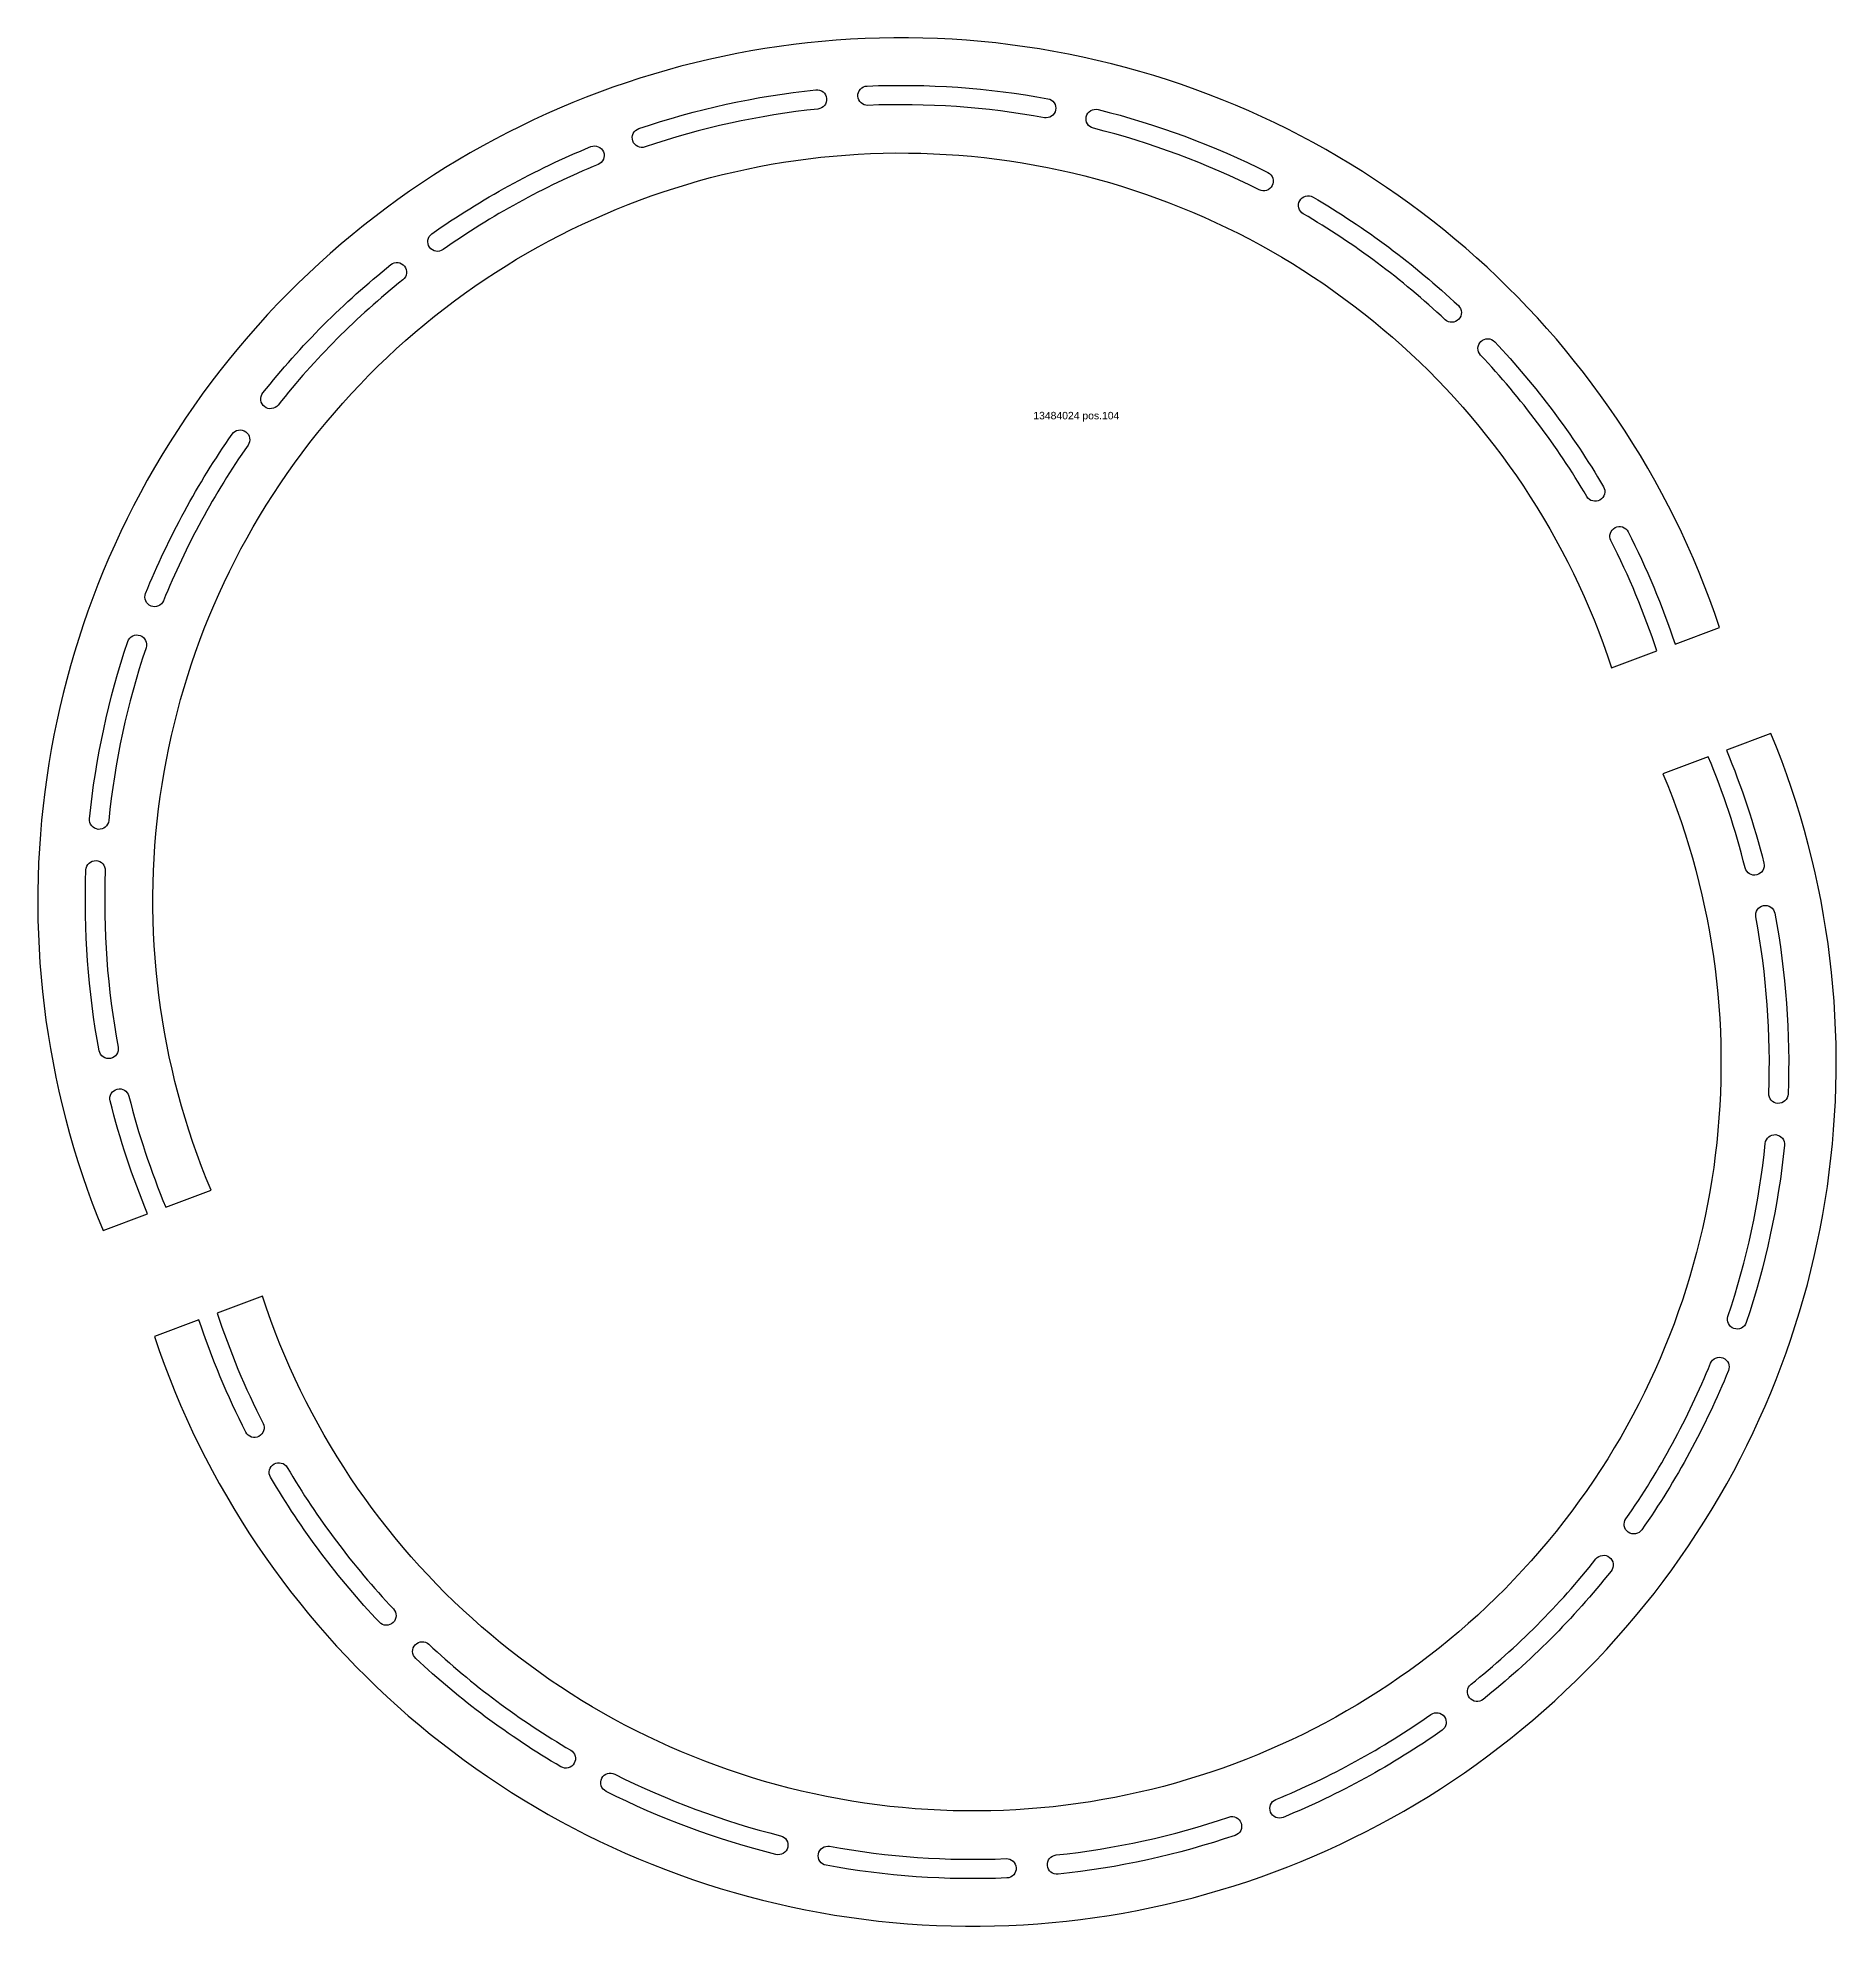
# Model space of a CAD drawing. Header units: millimetres. Extents: x 1338 to 13200, y 110 to 5670.
# Drawn here: x 1690 to 4110, y 110 to 2651 of the extents above; entities that cross this region are included whole.
import ezdxf

# ---------------------------------------------------------------- set-up
doc = ezdxf.new("R2010")
doc.units = ezdxf.units.MM
doc.layers.add('Texto', color=3, linetype='Continuous')
doc.styles.get("Standard").update_dxf_attribs({"font": 'arial.ttf'})

msp = doc.modelspace()

# ---------------------------------------------------------------- linework, layer by layer
for points in [[(1778, 1046.3), (1838, 1068.7, -0.036546), (1787.6, 1220.7, -0.417729), (1797.1, 1236.6), (1797.1, 1236.6, -0.410707), (1812.8, 1227.1, 0.036768), (1862.4, 1077.8), (1923.3, 1100.5, -1.040564), (3808, 1803.2), (3868.9, 1826, 0.037602), (3807, 1974.5, -0.410707), (3812.6, 1991.9, -0.417729), (3830.2, 1986.3, -0.03738), (3893.3, 1835.1), (3953.3, 1857.4, 1.035052)], [(2499, 2528.6, -0.055723), (2737.2, 2580.9, -0.417729), (2751.5, 2569.1), (2751.5, 2569.1, -0.410707), (2740, 2555, 0.055723), (2507.4, 2504, -0.410707), (2490.9, 2512, -0.417729)], [(2806.1, 2585.9, -0.055723), (3049.4, 2568.9, -0.417729), (3059.8, 2553.6), (3059.8, 2553.6, -0.410707), (3044.7, 2543.3, 0.055723), (2807.2, 2559.9, -0.410707), (2793.7, 2572.2, -0.417729)], [(3116.9, 2554.3, -0.055723), (3345.5, 2469.5, -0.417729), (3351.2, 2451.9), (3351.2, 2451.9, -0.410707), (3333.8, 2446.2, 0.055723), (3110.6, 2529.1, -0.410707), (3101.1, 2544.7, -0.417729)], [(2220.5, 2387.2, -0.055723), (2434.4, 2504.4, -0.417729), (2451.4, 2497.2), (2451.4, 2497.2, -0.410707), (2444.2, 2480.4, 0.055723), (2235.5, 2365.9, -0.410707), (2217.4, 2369, -0.417729)], [(3406.2, 2436.5, -0.055723), (3601.7, 2290.6, -0.417729), (3602.2, 2272.1), (3602.2, 2272.1, -0.410707), (3583.9, 2271.6, 0.055723), (3393.1, 2414, -0.410707), (3388.3, 2431.7, -0.417729)], [(1993.1, 2173, -0.055723), (2165.3, 2345.7, -0.417729), (2183.7, 2343.6), (2183.7, 2343.6, -0.410707), (2181.5, 2325.4, 0.055723), (2013.5, 2156.8, -0.410707), (1995.3, 2154.6, -0.417729)], [(3650.6, 2241.9, -0.055723), (3797, 2046.9, -0.417729), (3792.3, 2029), (3792.3, 2029, -0.410707), (3774.6, 2033.7, 0.055723), (3631.6, 2224, -0.410707), (3632.1, 2242.3, -0.417729)], [(1835.3, 1903.4, -0.055723), (1951.8, 2117.7, -0.417729), (1970.1, 2120.8), (1970.1, 2120.8, -0.410707), (1973.1, 2102.8, 0.055723), (1859.4, 1893.6, -0.410707), (1842.6, 1886.4, -0.417729)], [(1759.8, 1600.3, -0.055723), (1811.3, 1838.7, -0.417729), (1827.9, 1846.8), (1827.9, 1846.8, -0.410707), (1835.9, 1830.4, 0.055723), (1785.7, 1597.7, -0.410707), (1771.6, 1586, -0.417729)], [(4022.4, 1715), (3962.4, 1692.6, -0.036546), (4012.8, 1540.6, -0.417729), (4003.2, 1524.7), (4003.2, 1524.7, -0.410707), (3987.6, 1534.2, 0.036768), (3938, 1683.6), (3877, 1660.8, -1.040564), (1992.4, 958.1), (1931.5, 935.3, 0.037602), (1993.3, 786.8, -0.410707), (1987.8, 769.4, -0.417729), (1970.2, 775, -0.03738), (1907.1, 926.2), (1847.1, 903.9, 1.035052)], [(1772.8, 1288.2, -0.055723), (1755, 1531.4, -0.417729), (1768.6, 1543.9), (1768.6, 1543.9, -0.410707), (1781, 1530.4, 0.055723), (1798.3, 1293, -0.410707), (1788.1, 1277.8, -0.417729)], [(4027.6, 1473.1, -0.055723), (4045.4, 1229.9, -0.417729), (4031.7, 1217.4), (4031.7, 1217.4, -0.410707), (4019.4, 1230.9, 0.055723), (4002, 1468.3, -0.410707), (4012.3, 1483.5, -0.417729)], [(4040.6, 1161, -0.055723), (3989.1, 922.6, -0.417729), (3972.5, 914.5), (3972.5, 914.5, -0.410707), (3964.5, 930.9, 0.055723), (4014.7, 1163.6, -0.410707), (4028.8, 1175.3, -0.417729)], [(3965.1, 857.9, -0.055723), (3848.5, 643.7, -0.417729), (3830.3, 640.5), (3830.3, 640.5, -0.410707), (3827.2, 658.5, 0.055723), (3941, 867.7, -0.410707), (3957.8, 874.9, -0.417729)], [(2149.8, 519.4, -0.055723), (2003.4, 714.4, -0.417729), (2008.1, 732.3), (2008.1, 732.3, -0.410707), (2025.8, 727.6, 0.055723), (2168.7, 537.3, -0.410707), (2168.3, 519, -0.417729)], [(3807.3, 588.3, -0.055723), (3635.1, 415.6, -0.417729), (3616.7, 417.7), (3616.7, 417.7, -0.410707), (3618.8, 435.9, 0.055723), (3786.9, 604.5, -0.410707), (3805.1, 606.7, -0.417729)], [(2394.2, 324.9, -0.055723), (2198.7, 470.7, -0.417729), (2198.2, 489.2), (2198.2, 489.2, -0.410707), (2216.5, 489.7, 0.055723), (2407.3, 347.3, -0.410707), (2412, 329.6, -0.417729)], [(3579.9, 374.1, -0.055723), (3366, 256.9, -0.417729), (3349, 264.1), (3349, 264.1, -0.410707), (3356.1, 280.9, 0.055723), (3564.9, 395.4, -0.410707), (3582.9, 392.3, -0.417729)], [(2683.5, 207, -0.055723), (2454.8, 291.9, -0.417729), (2449.2, 309.5), (2449.2, 309.5, -0.410707), (2466.5, 315.1, 0.055723), (2689.8, 232.2, -0.410707), (2699.3, 216.6, -0.417729)], [(3301.3, 232.7, -0.055723), (3063.1, 180.4, -0.417729), (3048.8, 192.2), (3048.8, 192.2, -0.410707), (3060.4, 206.3, 0.055723), (3293, 257.3, -0.410707), (3309.4, 249.3, -0.417729)], [(2994.3, 175.4, -0.055723), (2751, 192.4, -0.417729), (2740.6, 207.7), (2740.6, 207.7, -0.410707), (2755.7, 218, 0.055723), (2993.2, 201.4, -0.410707), (3006.7, 189.1, -0.417729)]]:
    msp.add_lwpolyline(points, format="xyb", close=True)

# ---------------------------------------------------------------- texts
at = {"layer": 'Texto', "insert": (3029.8, 2147.6), "char_height": 10, "attachment_point": 1}
msp.add_mtext_dynamic_manual_height_columns('13484024 pos.104', width=202.606, gutter_width=12.5, heights=[0], dxfattribs=at)

doc.saveas('drawing.dxf')
